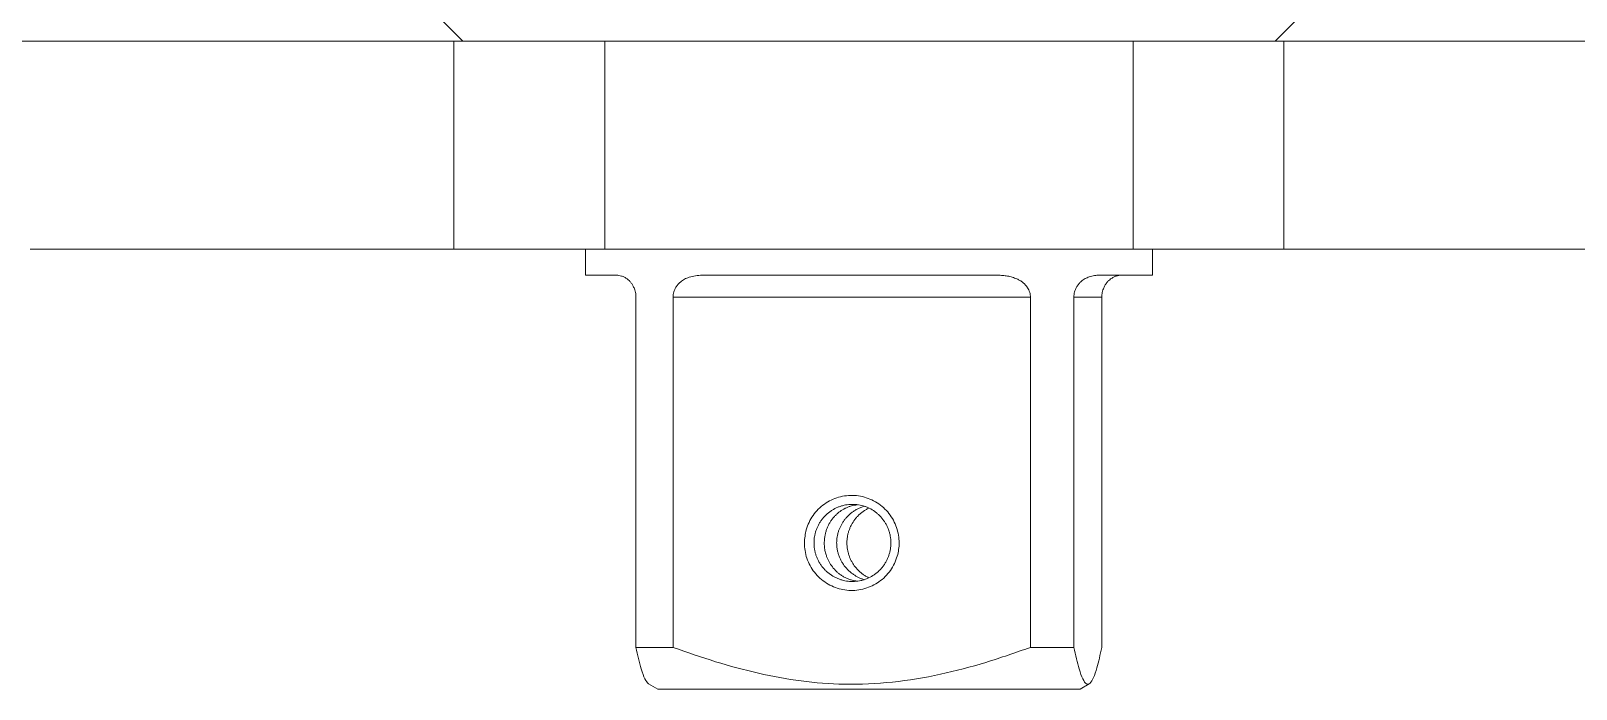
# Model space of a CAD drawing. Header units: millimetres. Extents: x -133 to 8217, y -787 to 7844.
# Drawn here: x 1743.1 to 1966.1, y 4903.5 to 4998.5 of the extents above; entities that cross this region are included whole.
import ezdxf

# ---------------------------------------------------------------- set-up
doc = ezdxf.new("R2010")
doc.units = ezdxf.units.MM
doc.header["$MEASUREMENT"] = 0
doc.layers.add('00_pen 0.25', color=3, linetype='Continuous')

msp = doc.modelspace()

# ---------------------------------------------------------------- linework, layer by layer
at = {"layer": '00_pen 0.25', "lineweight": 15}
for p, q in [((1802.5, 4999.93), (1805.43, 4997.01)), ((1922.65, 4997.01), (1925.57, 4999.93)), ((1736.04, 4997.01), (1804.15, 4997.01)), ((1804.15, 4997.01), (1804.15, 4967.01)), ((1804.15, 4997.01), (1825.93, 4997.01)), ((1825.93, 4997.01), (1825.93, 4967.01)), ((1825.93, 4997.01), (1902.15, 4997.01)), ((1902.15, 4997.01), (1902.15, 4967.01)), ((1902.15, 4997.01), (1923.92, 4997.01)), ((1923.92, 4997.01), (1923.92, 4967.01)), ((1923.92, 4997.01), (1992.04, 4997.01)), ((1743.04, 4967.01), (1804.15, 4967.01)), ((1804.15, 4967.01), (1825.93, 4967.01)), ((1823.14, 4967.01), (1823.14, 4963.23)), ((1825.93, 4967.01), (1902.15, 4967.01)), ((1902.15, 4967.01), (1923.92, 4967.01)), ((1904.93, 4963.23), (1904.93, 4967.01)), ((1923.92, 4967.01), (1985.04, 4967.01)), ((1823.14, 4963.23), (1827.61, 4963.23)), ((1840, 4963.23), (1882.63, 4963.23)), ((1897.12, 4963.23), (1904.93, 4963.23)), ((1830.43, 4960.06), (1830.43, 4909.55)), ((1835.79, 4909.55), (1835.79, 4960.06)), ((1887.33, 4960.06), (1835.79, 4960.06)), ((1887.33, 4960.06), (1887.33, 4909.55)), ((1893.61, 4909.55), (1893.61, 4960.06)), ((1897.64, 4960.06), (1893.61, 4960.06)), ((1897.64, 4960.06), (1897.64, 4909.55)), ((1830.43, 4909.55), (1835.79, 4909.55)), ((1887.33, 4909.55), (1893.61, 4909.55)), ((1832.25, 4904.29), (1833.56, 4903.54)), ((1833.56, 4903.54), (1840.87, 4903.54)), ((1840.87, 4903.54), (1894.52, 4903.54)), ((1894.52, 4903.54), (1895.83, 4904.3))]:
    msp.add_line(p, q, dxfattribs=at)
for points, knots in [([(1827.61, 4963.23), (1827.73, 4963.23), (1827.98, 4963.22), (1828.36, 4963.12), (1828.76, 4962.96), (1829.12, 4962.74), (1829.43, 4962.48), (1829.69, 4962.2), (1829.94, 4961.85), (1830.13, 4961.48), (1830.27, 4961.11), (1830.36, 4960.76), (1830.42, 4960.41), (1830.42, 4960.17), (1830.43, 4960.06)], [0, 0, 0, 0, 0.11407, 0.228833, 0.346397, 0.465335, 0.54497, 0.6255, 0.705233, 0.786937, 0.842751, 0.899943, 0.949267, 1, 1, 1, 1]), ([(1835.79, 4960.06), (1835.79, 4960.19), (1835.8, 4960.45), (1835.89, 4960.83), (1836.02, 4961.18), (1836.21, 4961.55), (1836.48, 4961.92), (1836.89, 4962.32), (1837.43, 4962.68), (1838.16, 4962.99), (1839.02, 4963.19), (1839.67, 4963.22), (1840, 4963.23)], [0, 0, 0, 0, 0.0555995, 0.1132881, 0.1688211, 0.2257521, 0.3073597, 0.3912402, 0.5192099, 0.6505819, 0.8236938, 1, 1, 1, 1]), ([(1882.63, 4963.23), (1882.86, 4963.23), (1883.33, 4963.22), (1884.03, 4963.12), (1884.73, 4962.96), (1885.33, 4962.74), (1885.83, 4962.48), (1886.24, 4962.2), (1886.61, 4961.85), (1886.9, 4961.48), (1887.11, 4961.11), (1887.24, 4960.76), (1887.32, 4960.41), (1887.33, 4960.17), (1887.33, 4960.06)], [0, 0, 0, 0, 0.11407, 0.228833, 0.346397, 0.465335, 0.54497, 0.6255, 0.705233, 0.786937, 0.842751, 0.899943, 0.949267, 1, 1, 1, 1]), ([(1893.61, 4960.06), (1893.61, 4960.19), (1893.62, 4960.45), (1893.7, 4960.83), (1893.82, 4961.18), (1894, 4961.55), (1894.25, 4961.92), (1894.62, 4962.32), (1895.09, 4962.68), (1895.71, 4962.99), (1896.39, 4963.19), (1896.88, 4963.22), (1897.12, 4963.23)], [0, 0, 0, 0, 0.055602, 0.113293, 0.168828, 0.225761, 0.307371, 0.391253, 0.519224, 0.650596, 0.823701, 1, 1, 1, 1]), ([(1900.46, 4963.23), (1900.34, 4963.23), (1900.09, 4963.22), (1899.71, 4963.12), (1899.31, 4962.96), (1898.95, 4962.74), (1898.64, 4962.48), (1898.38, 4962.2), (1898.13, 4961.85), (1897.94, 4961.48), (1897.8, 4961.11), (1897.71, 4960.76), (1897.65, 4960.41), (1897.65, 4960.17), (1897.64, 4960.06)], [0, 0, 0, 0, 0.114073, 0.228839, 0.346407, 0.465347, 0.544982, 0.625511, 0.705244, 0.786947, 0.842762, 0.899955, 0.949274, 1, 1, 1, 1]), ([(1854.72, 4924.62), (1854.78, 4925.26), (1854.9, 4926.67), (1855.89, 4928.67), (1857.53, 4930.33), (1859.66, 4931.34), (1861.97, 4931.6), (1864.25, 4931.06), (1866.24, 4929.81), (1867.67, 4927.96), (1868.3, 4926.13), (1868.45, 4924.36), (1868.19, 4922.58), (1867.24, 4920.57), (1865.59, 4918.92), (1863.47, 4917.91), (1861.15, 4917.64), (1858.87, 4918.19), (1856.88, 4919.43), (1855.46, 4921.28), (1854.8, 4923.12), (1854.74, 4924.25), (1854.72, 4924.62)], [0, 0, 0, 0, 0.0447819, 0.0979603, 0.15264, 0.2052257, 0.2598769, 0.3128691, 0.3668709, 0.420882, 0.473868, 0.5, 0.5447819, 0.5979603, 0.65264, 0.7052257, 0.7598769, 0.8128691, 0.8668709, 0.920882, 0.973868, 1, 1, 1, 1]), ([(1856.12, 4924.62), (1856.12, 4924.78), (1856.13, 4925.08), (1856.19, 4925.55), (1856.28, 4926.01), (1856.42, 4926.46), (1856.59, 4926.9), (1856.8, 4927.31), (1857.05, 4927.72), (1857.41, 4928.22), (1857.85, 4928.68), (1858.33, 4929.08), (1858.84, 4929.43), (1859.4, 4929.72), (1859.98, 4929.93), (1860.59, 4930.1), (1861.21, 4930.18), (1861.83, 4930.19), (1862.45, 4930.14), (1863.07, 4930.02), (1863.66, 4929.82), (1864.23, 4929.57), (1864.77, 4929.25), (1865.26, 4928.86), (1865.72, 4928.44), (1866.12, 4927.96), (1866.46, 4927.43), (1866.68, 4927.02), (1866.86, 4926.58), (1867, 4926.14), (1867.11, 4925.68), (1867.19, 4925.17), (1867.22, 4924.51), (1867.17, 4923.85), (1867.04, 4923.24), (1866.9, 4922.79), (1866.73, 4922.35), (1866.52, 4921.93), (1866.28, 4921.53), (1865.91, 4921.02), (1865.48, 4920.57), (1865, 4920.17), (1864.48, 4919.82), (1863.93, 4919.53), (1863.34, 4919.31), (1862.74, 4919.15), (1862.12, 4919.06), (1861.49, 4919.06), (1860.87, 4919.1), (1860.26, 4919.23), (1859.67, 4919.43), (1859.09, 4919.68), (1858.56, 4920), (1858.06, 4920.38), (1857.72, 4920.7), (1857.41, 4921.05), (1857.12, 4921.42), (1856.87, 4921.81), (1856.65, 4922.23), (1856.47, 4922.66), (1856.32, 4923.1), (1856.21, 4923.56), (1856.13, 4924.07), (1856.12, 4924.43), (1856.12, 4924.62)], [0, 0, 0, 0, 0.0131863, 0.0264641, 0.0400306, 0.0536968, 0.0668851, 0.0801651, 0.0937339, 0.1074025, 0.1339435, 0.1474153, 0.1610835, 0.187622, 0.2010924, 0.2147592, 0.241298, 0.2547687, 0.2684357, 0.2949742, 0.3084446, 0.3221113, 0.3486522, 0.3621238, 0.3757917, 0.4023334, 0.4158055, 0.429474, 0.4426624, 0.4559424, 0.4695113, 0.48318, 0.5, 0.5265376, 0.5400075, 0.5536737, 0.566862, 0.580142, 0.5937108, 0.6073794, 0.6339203, 0.6473922, 0.6610604, 0.6875988, 0.7010693, 0.7147361, 0.7412749, 0.7547456, 0.7684126, 0.7949511, 0.8084215, 0.8220882, 0.8486291, 0.8621007, 0.8757686, 0.8889569, 0.9022369, 0.9158055, 0.929474, 0.9426624, 0.9559424, 0.9695113, 0.98318, 1, 1, 1, 1]), ([(1862.41, 4930.13), (1862.07, 4930.08), (1861.58, 4930.01), (1860.99, 4929.79), (1860.47, 4929.56), (1859.99, 4929.26), (1859.53, 4928.91), (1859.21, 4928.6), (1858.9, 4928.27), (1858.62, 4927.91), (1858.37, 4927.52), (1858.15, 4927.1), (1857.96, 4926.66), (1857.81, 4926.19), (1857.69, 4925.7), (1857.62, 4925.17), (1857.59, 4924.66), (1857.61, 4924.11), (1857.69, 4923.53), (1857.83, 4922.96), (1858.06, 4922.34), (1858.31, 4921.82), (1858.71, 4921.21), (1859.09, 4920.76), (1859.53, 4920.34), (1859.89, 4920.06), (1860.28, 4919.81), (1860.7, 4919.58), (1861.14, 4919.39), (1861.68, 4919.21), (1862.09, 4919.16), (1862.33, 4919.12)], [0, 0, 0, 0, 0.064209, 0.091107, 0.117711, 0.171549, 0.198819, 0.227362, 0.256281, 0.28539, 0.314894, 0.344453, 0.374235, 0.404759, 0.435558, 0.468841, 0.502516, 0.529259, 0.569837, 0.611115, 0.637838, 0.691935, 0.719346, 0.776273, 0.805127, 0.834364, 0.863946, 0.893748, 0.924274, 0.955064, 1, 1, 1, 1]), ([(1859.38, 4924.62), (1859.39, 4924.77), (1859.4, 4925.21), (1859.5, 4925.79), (1859.66, 4926.36), (1859.87, 4926.9), (1860.15, 4927.42), (1860.48, 4927.91), (1860.86, 4928.38), (1861.31, 4928.81), (1861.81, 4929.18), (1862.22, 4929.44), (1862.65, 4929.66), (1863.03, 4929.82), (1863.26, 4929.9), (1863.34, 4929.92)], [0, 0, 0, 0, 0.0609762, 0.1851732, 0.2485274, 0.3094962, 0.433316, 0.4962575, 0.561039, 0.6925989, 0.7595201, 0.8272299, 0.8954429, 0.9653128, 1, 1, 1, 1]), ([(1864.04, 4929.65), (1864.02, 4929.64), (1863.86, 4929.57), (1863.44, 4929.33), (1862.92, 4928.97), (1862.47, 4928.55), (1862.05, 4928.08), (1861.69, 4927.57), (1861.4, 4927.02), (1861.21, 4926.58), (1861.07, 4926.14), (1860.96, 4925.68), (1860.88, 4925.17), (1860.86, 4924.67), (1860.88, 4924), (1860.99, 4923.38), (1861.17, 4922.79), (1861.34, 4922.35), (1861.55, 4921.93), (1861.79, 4921.53), (1862.07, 4921.15), (1862.48, 4920.68), (1862.95, 4920.26), (1863.46, 4919.91), (1863.78, 4919.71), (1863.98, 4919.63), (1864.03, 4919.61)], [0, 0, 0, 0, 0.004686, 0.041436, 0.116184, 0.154272, 0.191024, 0.265775, 0.303864, 0.340616, 0.377622, 0.415434, 0.453524, 0.500396, 0.537142, 0.611881, 0.649963, 0.686715, 0.723721, 0.761533, 0.799623, 0.836373, 0.911122, 0.949211, 0.985958, 1, 1, 1, 1]), ([(1863.34, 4919.32), (1863.21, 4919.37), (1862.94, 4919.46), (1862.42, 4919.69), (1861.91, 4919.99), (1861.44, 4920.34), (1860.98, 4920.75), (1860.57, 4921.21), (1860.21, 4921.73), (1859.97, 4922.15), (1859.77, 4922.59), (1859.61, 4923.05), (1859.48, 4923.55), (1859.4, 4924.08), (1859.39, 4924.44), (1859.38, 4924.62)], [0, 0, 0, 0, 0.058588, 0.119283, 0.242487, 0.30509, 0.370412, 0.503103, 0.570622, 0.638269, 0.706427, 0.776282, 0.846767, 0.922934, 1, 1, 1, 1]), ([(1830.43, 4909.55), (1830.68, 4908.46), (1831.1, 4906.62), (1831.71, 4904.87), (1832.07, 4904.49), (1832.25, 4904.3)], [0, 0, 0, 0, 0.423659, 0.710005, 1, 1, 1, 1]), ([(1887.33, 4909.55), (1885.2, 4908.81), (1880.93, 4907.31), (1874.3, 4905.56), (1867.47, 4904.42), (1860.72, 4904.1), (1854.24, 4904.62), (1848.03, 4905.76), (1841.87, 4907.42), (1837.82, 4908.84), (1835.79, 4909.55)], [0, 0, 0, 0, 0.128172, 0.2562789, 0.3883884, 0.5204101, 0.6383997, 0.7564543, 0.8782013, 1, 1, 1, 1]), ([(1893.61, 4909.55), (1893.86, 4908.45), (1894.28, 4906.6), (1894.89, 4904.9), (1895.34, 4904.27), (1895.7, 4904.21), (1896.03, 4904.42), (1896.44, 4905.11), (1897.01, 4906.76), (1897.4, 4908.5), (1897.64, 4909.55)], [0, 0, 0, 0, 0.191989, 0.321752, 0.453781, 0.520413, 0.579036, 0.697082, 0.817192, 1, 1, 1, 1])]:
    msp.add_open_spline(points, degree=3, knots=knots, dxfattribs=at)

doc.saveas('drawing.dxf')
